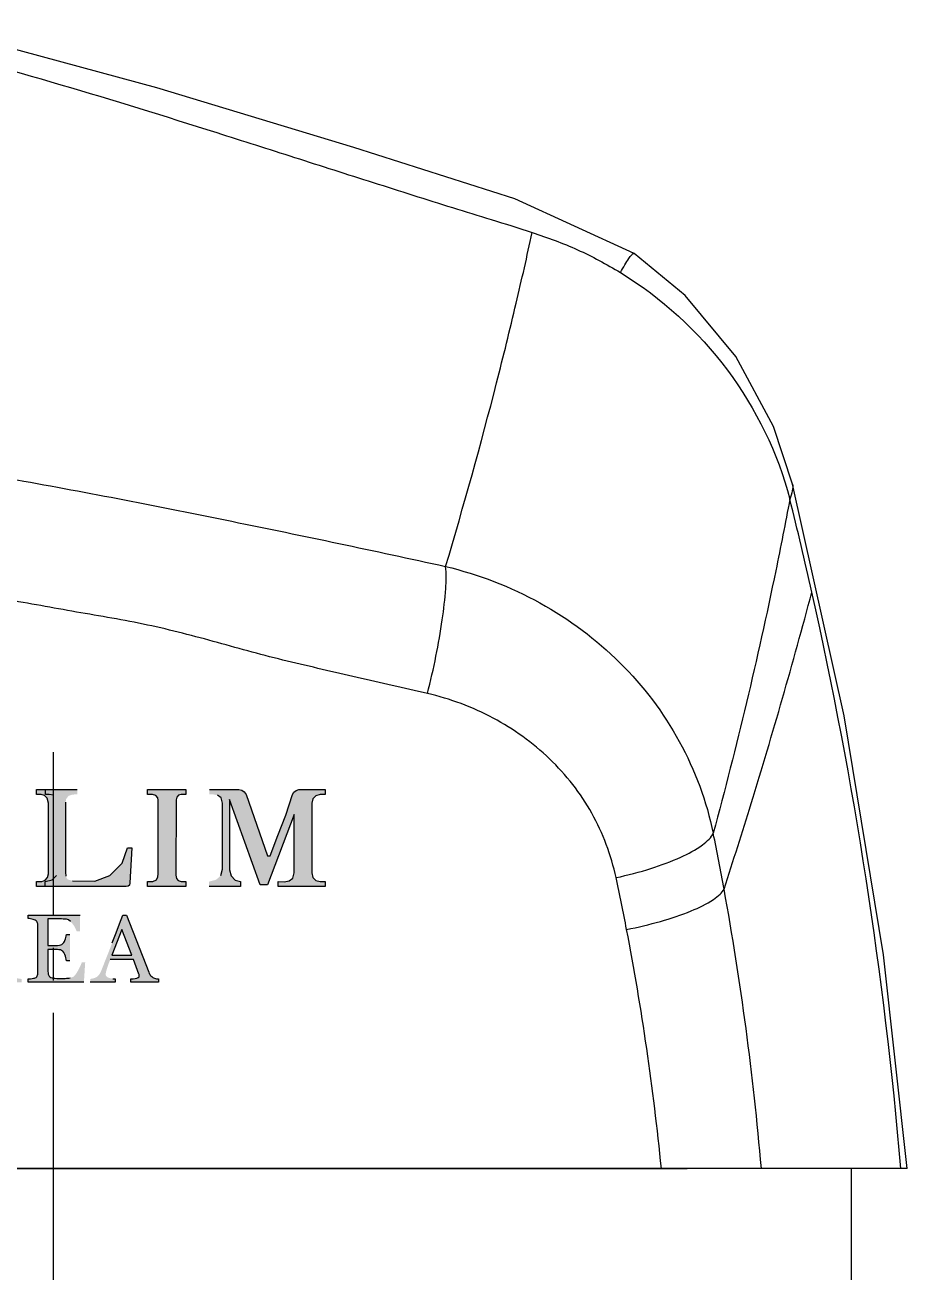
# Model space of a CAD drawing. Extents: x 8253 to 8847, y -4641 to -4221.
# Drawn here: x 8717.78 to 8741.48, y -4465.7 to -4432.21 of the extents above; entities that cross this region are included whole.
import ezdxf

# ---------------------------------------------------------------- set-up
doc = ezdxf.new("R2010")
doc.units = 0
doc.header["$LTSCALE"] = 7
doc.header["$MEASUREMENT"] = 0
doc.linetypes.add('CENTER', pattern=[2, 1.25, -0.25, 0.25, -0.25])
doc.layers.get('0').update_dxf_attribs({"color": 2, "linetype": 'CONTINUOUS'})
for name, color, linetype in [('08_ALL_FEATURES', 7, 'CONTINUOUS'), ('CENTER', 1, 'CENTER'), ('CL', 1, 'CENTER'), ('D', 2, 'CONTINUOUS'), ('DIM', 2, 'CONTINUOUS')]:
    doc.layers.add(name, color=color, linetype=linetype)

msp = doc.modelspace()

# ---------------------------------------------------------------- hatches: boundary and pattern name
at = {"layer": 'DIM'}
h = msp.add_hatch(color=256, dxfattribs=at)
h.paths.add_polyline_path([(8704.479, -4454.249), (8705.282, -4454.249), (8705.282, -4453.874), (8704.857, -4453.874, -0.734082), (8707.444, -4453.436), (8707.854, -4453.436, 0.878721)])
h.paths.add_polyline_path([(8706.416, -4453.845), (8707.001, -4453.436), (8706.347, -4453.436), (8705.813, -4453.81), (8705.813, -4453.436), (8705.438, -4453.436), (8705.438, -4454.686), (8705.813, -4454.686), (8705.813, -4454.268), (8706.108, -4454.061), (8706.469, -4454.686), (8706.902, -4454.686)])
h.paths.add_polyline_path([(8707.959, -4453.874), (8707.157, -4453.874), (8707.157, -4454.249), (8707.582, -4454.249, -0.734082), (8704.995, -4454.686), (8704.585, -4454.686, 0.878721)])
h.paths.add_polyline_path([(8711.306, -4453.134), (8711.164, -4453.014), (8711.045, -4452.938), (8710.914, -4452.872), (8710.769, -4452.818), (8710.616, -4452.778), (8710.462, -4452.754), (8710.307, -4452.746), (8709.049, -4452.746), (8709.049, -4452.87), (8709.23, -4452.871), (8709.332, -4452.899), (8709.384, -4452.971), (8709.399, -4453.071), (8709.399, -4455.032), (8709.372, -4455.117), (8709.303, -4455.188), (8709.209, -4455.217), (8709.049, -4455.216), (8709.049, -4455.346), (8710.234, -4455.346), (8710.424, -4455.344), (8710.623, -4455.33), (8710.806, -4455.294), (8710.959, -4455.238), (8711.093, -4455.17), (8711.223, -4455.08), (8711.35, -4454.959), (8711.46, -4454.813), (8711.553, -4454.653), (8711.618, -4454.477), (8711.652, -4454.277), (8711.662, -4454.062), (8711.645, -4453.834), (8711.598, -4453.627), (8711.524, -4453.441), (8711.426, -4453.276)])
h.paths.add_polyline_path([(8709.868, -4453.054), (8709.883, -4452.983), (8709.934, -4452.923), (8710.026, -4452.897), (8710.091, -4452.896), (8710.155, -4452.895), (8710.212, -4452.895), (8710.386, -4452.897), (8710.575, -4452.913), (8710.731, -4452.954), (8710.844, -4453.017), (8710.94, -4453.093), (8711.028, -4453.185), (8711.146, -4453.442), (8711.2, -4453.771), (8711.213, -4454.06), (8711.206, -4454.331), (8711.167, -4454.645), (8711.072, -4454.893), (8710.993, -4454.987), (8710.899, -4455.071), (8710.79, -4455.138), (8710.647, -4455.182), (8710.475, -4455.207), (8710.306, -4455.215), (8710.173, -4455.217), (8710.054, -4455.218), (8709.964, -4455.213), (8709.911, -4455.176), (8709.878, -4455.132), (8709.868, -4455.049)], flags=16)
h.paths.add_polyline_path([(8713.012, -4452.841), (8712.922, -4453.074), (8712.783, -4453.431), (8712.634, -4453.817), (8712.482, -4454.205), (8712.34, -4454.567), (8712.207, -4454.902), (8712.15, -4455.011), (8712.081, -4455.084), (8711.982, -4455.154), (8711.909, -4455.186), (8711.823, -4455.207), (8711.743, -4455.218), (8711.743, -4455.346), (8712.676, -4455.346), (8712.676, -4455.218), (8712.5, -4455.183), (8712.379, -4455.093), (8712.368, -4454.937), (8712.512, -4454.554), (8713.357, -4454.554), (8713.533, -4455.033), (8713.541, -4455.127), (8713.497, -4455.194), (8713.425, -4455.222), (8713.199, -4455.223), (8713.199, -4455.346), (8713.778, -4455.346)])
h.paths.add_polyline_path([(8713.321, -4454.423), (8712.552, -4454.423), (8712.933, -4453.422)], flags=16)
h.paths.add_polyline_path([(8714.319, -4455.218), (8714.153, -4455.188), (8714.068, -4455.103), (8714.007, -4454.958), (8713.152, -4452.746), (8713.049, -4452.746), (8713.012, -4452.841), (8713.778, -4455.346), (8714.319, -4455.346)])
h.paths.add_polyline_path([(8715.717, -4455.038), (8715.708, -4454.988), (8715.702, -4454.926), (8715.7, -4454.853), (8715.7, -4454.167), (8715.716, -4454.122), (8715.754, -4454.087), (8715.806, -4454.073), (8715.939, -4454.073), (8716.214, -4454.142), (8716.407, -4454.33), (8716.485, -4454.607), (8716.603, -4454.607), (8716.603, -4453.441), (8716.498, -4453.441), (8716.398, -4453.712), (8716.186, -4453.872), (8715.939, -4453.925), (8715.808, -4453.925), (8715.758, -4453.909), (8715.718, -4453.87), (8715.7, -4453.819), (8715.7, -4453.032), (8715.721, -4452.958), (8715.774, -4452.911), (8715.864, -4452.891), (8716.291, -4452.891), (8716.728, -4452.986), (8717.067, -4453.255), (8717.271, -4453.671), (8717.37, -4453.671), (8717.326, -4452.812), (8717.314, -4452.779), (8717.287, -4452.756), (8717.24, -4452.746), (8714.885, -4452.746), (8714.885, -4452.876), (8715.079, -4452.878), (8715.154, -4452.903), (8715.209, -4452.964), (8715.231, -4453.042), (8715.24, -4454.993), (8715.186, -4455.146), (8715.053, -4455.202), (8714.885, -4455.216), (8714.885, -4455.346), (8715.71, -4455.346), (8716.534, -4455.346), (8717.359, -4455.346), (8717.394, -4455.332), (8717.43, -4455.296), (8717.447, -4455.246), (8717.489, -4454.365), (8717.357, -4454.365), (8717.18, -4454.8), (8716.822, -4455.089), (8716.487, -4455.196), (8716.305, -4455.198), (8716.064, -4455.199), (8715.914, -4455.197), (8715.823, -4455.176), (8715.755, -4455.12)])
h.paths.add_polyline_path([(8718.872, -4454.959), (8718.875, -4453.083), (8718.89, -4452.996), (8718.951, -4452.915), (8719.059, -4452.877), (8719.186, -4452.876), (8719.186, -4452.746), (8718.089, -4452.746), (8718.089, -4452.876), (8718.217, -4452.877), (8718.31, -4452.903), (8718.383, -4452.979), (8718.411, -4453.106), (8718.412, -4455.007), (8718.389, -4455.107), (8718.327, -4455.179), (8718.237, -4455.216), (8718.089, -4455.216), (8718.089, -4455.346), (8720.502, -4455.346), (8720.553, -4455.337), (8720.589, -4455.308), (8720.604, -4455.253), (8720.652, -4454.311), (8720.538, -4454.311), (8720.395, -4454.718), (8720.063, -4455.049), (8719.658, -4455.2), (8719.058, -4455.196), (8718.924, -4455.154), (8718.877, -4455.068)])
h.paths.add_polyline_path([(8721.842, -4453.016), (8721.86, -4452.948), (8721.91, -4452.898), (8721.981, -4452.877), (8722.107, -4452.876), (8722.107, -4452.746), (8721.072, -4452.746), (8721.072, -4452.876), (8721.209, -4452.877), (8721.301, -4452.902), (8721.348, -4452.962), (8721.361, -4453.032), (8721.361, -4455.003), (8721.355, -4455.084), (8721.317, -4455.171), (8721.215, -4455.214), (8721.072, -4455.216), (8721.072, -4455.346), (8722.107, -4455.346), (8722.107, -4455.216), (8721.982, -4455.216), (8721.9, -4455.189), (8721.853, -4455.129), (8721.839, -4455.042)])
h.paths.add_polyline_path([(8723.322, -4455.064), (8723.278, -4454.903), (8723.279, -4454.595), (8723.279, -4453.015), (8724.097, -4455.304), (8724.295, -4455.304), (8725.019, -4453.418), (8725.013, -4454.98), (8724.975, -4455.12), (8724.877, -4455.196), (8724.742, -4455.218), (8724.582, -4455.216), (8724.582, -4455.346), (8725.847, -4455.346), (8725.847, -4455.216), (8725.713, -4455.216), (8725.596, -4455.187), (8725.518, -4455.106), (8725.49, -4454.98), (8725.49, -4453.105), (8725.518, -4452.993), (8725.595, -4452.912), (8725.71, -4452.88), (8725.847, -4452.876), (8725.847, -4452.746), (8725.139, -4452.746), (8725.069, -4452.771), (8725.01, -4452.817), (8724.974, -4452.877), (8724.788, -4453.43), (8724.577, -4453.979), (8724.366, -4454.525), (8724.299, -4454.526), (8723.722, -4452.877), (8723.671, -4452.807), (8723.605, -4452.764), (8723.529, -4452.746), (8722.739, -4452.746), (8722.739, -4452.876), (8722.842, -4452.875), (8722.953, -4452.895), (8723.049, -4452.966), (8723.09, -4453.109), (8723.09, -4454.885), (8723.042, -4455.052), (8722.919, -4455.166), (8722.73, -4455.216), (8722.73, -4455.346), (8723.574, -4455.346), (8723.574, -4455.216), (8723.431, -4455.173)])
h.paths.add_polyline_path([(8720.514, -4456.119), (8720.414, -4456.119), (8720.326, -4456.346), (8720.23, -4456.593), (8720.126, -4456.86), (8720.022, -4457.129), (8719.923, -4457.379), (8719.831, -4457.611), (8719.813, -4457.651), (8719.795, -4457.685), (8719.777, -4457.713), (8719.756, -4457.737), (8719.731, -4457.761), (8719.7, -4457.784), (8719.677, -4457.796), (8719.65, -4457.807), (8719.62, -4457.815), (8719.589, -4457.822), (8719.562, -4457.827), (8719.538, -4457.83), (8719.538, -4457.919), (8720.206, -4457.919), (8720.206, -4457.83), (8720.143, -4457.824), (8720.083, -4457.813), (8720.029, -4457.797), (8719.985, -4457.776), (8719.959, -4457.75), (8719.95, -4457.72), (8719.951, -4457.704), (8719.953, -4457.686), (8719.956, -4457.665), (8719.961, -4457.64), (8719.969, -4457.611), (8719.979, -4457.577), (8719.991, -4457.539), (8720.004, -4457.499), (8720.018, -4457.457), (8720.034, -4457.411), (8720.053, -4457.36), (8720.075, -4457.305), (8720.697, -4457.305), (8720.847, -4457.709), (8720.851, -4457.725), (8720.854, -4457.747), (8720.855, -4457.758), (8720.847, -4457.776), (8720.826, -4457.791), (8720.79, -4457.805), (8720.743, -4457.816), (8720.689, -4457.824), (8720.628, -4457.83), (8720.628, -4457.919), (8721.367, -4457.919), (8721.367, -4457.83), (8721.345, -4457.828), (8721.319, -4457.823), (8721.29, -4457.817), (8721.261, -4457.808), (8721.236, -4457.798), (8721.215, -4457.787), (8721.188, -4457.768), (8721.166, -4457.748), (8721.148, -4457.729), (8721.133, -4457.706), (8721.119, -4457.68), (8721.106, -4457.65)])
h.paths.add_polyline_path([(8720.652, -4457.193), (8720.119, -4457.193), (8720.383, -4456.505)], flags=16)
h.paths.add_polyline_path([(8718.992, -4456.64), (8718.897, -4456.64), (8718.891, -4456.677), (8718.883, -4456.716), (8718.871, -4456.756), (8718.857, -4456.794), (8718.841, -4456.827), (8718.823, -4456.854), (8718.799, -4456.88), (8718.773, -4456.901), (8718.744, -4456.916), (8718.708, -4456.926), (8718.661, -4456.932), (8718.602, -4456.934), (8718.399, -4456.934), (8718.399, -4456.219), (8718.681, -4456.219), (8718.726, -4456.219), (8718.768, -4456.22), (8718.806, -4456.221), (8718.84, -4456.223), (8718.872, -4456.226), (8718.9, -4456.229), (8718.951, -4456.247), (8719.005, -4456.286), (8719.06, -4456.348), (8719.11, -4456.419), (8719.146, -4456.487), (8719.17, -4456.552), (8719.265, -4456.552), (8719.265, -4456.119), (8717.872, -4456.119), (8717.872, -4456.209), (8717.897, -4456.211), (8717.928, -4456.216), (8717.964, -4456.224), (8718, -4456.233), (8718.03, -4456.242), (8718.056, -4456.253), (8718.082, -4456.268), (8718.102, -4456.285), (8718.114, -4456.306), (8718.122, -4456.328), (8718.127, -4456.353), (8718.128, -4456.38), (8718.128, -4457.674), (8718.127, -4457.703), (8718.121, -4457.729), (8718.112, -4457.751), (8718.099, -4457.77), (8718.08, -4457.787), (8718.056, -4457.801), (8718.038, -4457.806), (8718.011, -4457.812), (8717.973, -4457.818), (8717.934, -4457.823), (8717.9, -4457.826), (8717.872, -4457.829), (8717.872, -4457.919), (8719.366, -4457.919), (8719.401, -4457.388), (8719.309, -4457.388), (8719.292, -4457.434), (8719.265, -4457.495), (8719.227, -4457.571), (8719.185, -4457.646), (8719.145, -4457.707), (8719.105, -4457.755), (8719.087, -4457.769), (8719.063, -4457.781), (8719.032, -4457.791), (8718.998, -4457.799), (8718.965, -4457.805), (8718.932, -4457.809), (8718.899, -4457.812), (8718.86, -4457.814), (8718.817, -4457.815), (8718.774, -4457.815), (8718.738, -4457.815), (8718.707, -4457.815), (8718.642, -4457.814), (8718.588, -4457.811), (8718.544, -4457.808), (8718.509, -4457.801), (8718.479, -4457.791), (8718.454, -4457.777), (8718.435, -4457.758), (8718.42, -4457.734), (8718.41, -4457.706), (8718.404, -4457.67), (8718.4, -4457.628), (8718.399, -4457.577), (8718.399, -4457.037), (8718.602, -4457.037), (8718.653, -4457.039), (8718.697, -4457.044), (8718.734, -4457.052), (8718.766, -4457.066), (8718.796, -4457.088), (8718.823, -4457.117), (8718.839, -4457.141), (8718.855, -4457.174), (8718.87, -4457.215), (8718.882, -4457.26), (8718.892, -4457.303), (8718.897, -4457.344), (8718.992, -4457.344)])
h.paths.add_polyline_path([(8717.25, -4456.828), (8717.282, -4456.782), (8717.306, -4456.731), (8717.324, -4456.675), (8717.335, -4456.614), (8717.338, -4456.547), (8717.333, -4456.474), (8717.317, -4456.408), (8717.291, -4456.35), (8717.256, -4456.299), (8717.214, -4456.255), (8717.165, -4456.217), (8717.109, -4456.186), (8717.048, -4456.161), (8716.984, -4456.142), (8716.916, -4456.129), (8716.844, -4456.121), (8716.77, -4456.119), (8715.939, -4456.119), (8715.939, -4456.209), (8715.964, -4456.211), (8715.993, -4456.215), (8716.025, -4456.221), (8716.056, -4456.227), (8716.084, -4456.234), (8716.107, -4456.242), (8716.135, -4456.255), (8716.155, -4456.273), (8716.167, -4456.294), (8716.174, -4456.318), (8716.178, -4456.344), (8716.18, -4456.372), (8716.18, -4457.674), (8716.178, -4457.705), (8716.172, -4457.732), (8716.162, -4457.755), (8716.149, -4457.774), (8716.13, -4457.79), (8716.107, -4457.803), (8716.088, -4457.809), (8716.061, -4457.815), (8716.027, -4457.819), (8715.991, -4457.823), (8715.962, -4457.826), (8715.939, -4457.829), (8715.939, -4457.919), (8716.7, -4457.919), (8716.7, -4457.829), (8716.672, -4457.827), (8716.639, -4457.824), (8716.603, -4457.819), (8716.569, -4457.814), (8716.543, -4457.809), (8716.524, -4457.803), (8716.496, -4457.789), (8716.477, -4457.772), (8716.464, -4457.752), (8716.456, -4457.728), (8716.451, -4457.702), (8716.45, -4457.674), (8716.45, -4457.103), (8716.634, -4457.103), (8716.733, -4457.232), (8716.827, -4457.358), (8716.916, -4457.482), (8717.006, -4457.612), (8717.103, -4457.758), (8717.207, -4457.919), (8717.692, -4457.919), (8717.692, -4457.829), (8717.668, -4457.827), (8717.641, -4457.823), (8717.61, -4457.819), (8717.578, -4457.812), (8717.551, -4457.803), (8717.527, -4457.793), (8717.497, -4457.776), (8717.468, -4457.757), (8717.438, -4457.734), (8717.406, -4457.706), (8717.373, -4457.668), (8717.337, -4457.622), (8717.256, -4457.512), (8717.184, -4457.415), (8717.12, -4457.329), (8717.056, -4457.242), (8716.983, -4457.143), (8716.899, -4457.032), (8716.961, -4457.012), (8717.02, -4456.989), (8717.075, -4456.964), (8717.126, -4456.936), (8717.172, -4456.904), (8717.213, -4456.869)])
h.paths.add_polyline_path([(8716.45, -4456.221), (8716.666, -4456.221), (8716.771, -4456.232), (8716.859, -4456.264), (8716.931, -4456.317), (8716.983, -4456.388), (8717.014, -4456.475), (8717.025, -4456.576), (8717.012, -4456.696), (8716.973, -4456.798), (8716.908, -4456.882), (8716.824, -4456.944), (8716.726, -4456.981), (8716.616, -4456.994), (8716.45, -4456.994)], flags=16)
h.paths.add_polyline_path([(8715.54, -4456.889), (8715.519, -4456.765), (8715.483, -4456.649), (8715.435, -4456.543), (8715.376, -4456.448), (8715.306, -4456.363), (8715.228, -4456.291), (8715.14, -4456.231), (8715.044, -4456.183), (8714.941, -4456.147), (8714.834, -4456.126), (8714.722, -4456.119), (8714.614, -4456.126), (8714.509, -4456.147), (8714.407, -4456.181), (8714.31, -4456.23), (8714.222, -4456.29), (8714.142, -4456.363), (8714.103, -4456.41), (8714.211, -4456.764), (8714.219, -4456.72), (8714.242, -4456.629), (8714.272, -4456.546), (8714.309, -4456.471), (8714.356, -4456.402), (8714.411, -4456.342), (8714.475, -4456.293), (8714.548, -4456.256), (8714.63, -4456.234), (8714.722, -4456.226), (8714.805, -4456.233), (8714.882, -4456.252), (8714.952, -4456.284), (8715.015, -4456.327), (8715.071, -4456.381), (8715.119, -4456.444), (8715.16, -4456.518), (8715.194, -4456.602), (8715.22, -4456.696), (8715.239, -4456.798), (8715.251, -4456.906), (8715.254, -4457.02), (8715.251, -4457.131), (8715.241, -4457.235), (8715.224, -4457.332), (8715.199, -4457.421), (8715.166, -4457.504), (8715.125, -4457.581), (8715.077, -4457.648), (8715.021, -4457.704), (8714.956, -4457.75), (8714.883, -4457.784), (8714.805, -4457.804), (8714.722, -4457.811), (8714.634, -4457.804), (8714.555, -4457.784), (8714.518, -4457.767), (8714.559, -4457.902), (8714.605, -4457.911), (8714.722, -4457.919), (8714.832, -4457.912), (8714.938, -4457.89), (8715.039, -4457.855), (8715.134, -4457.808), (8715.222, -4457.748), (8715.301, -4457.676), (8715.372, -4457.593), (8715.433, -4457.498), (8715.482, -4457.392), (8715.518, -4457.276), (8715.54, -4457.153), (8715.547, -4457.02)])

# ---------------------------------------------------------------- linework, layer by layer
at = {"color": 7, "linetype": 'Continuous'}
msp.add_line((8627.037, -4462.919), (8735.572, -4462.919), dxfattribs=at)
at = {"layer": '08_ALL_FEATURES', "color": 7, "linetype": 'Continuous'}
for p, q in [((8734.147, -4438.346), (8734.148, -4438.347)), ((8738.401, -4444.538), (8738.401, -4444.539)), ((8739.788, -4450.767), (8738.401, -4444.539)), ((8741.479, -4462.919), (8593.594, -4462.919))]:
    msp.add_line(p, q, dxfattribs=at)
for points in [[(8734.147, -4438.346), (8730.944, -4436.883), (8726.621, -4435.499), (8721.329, -4433.894), (8715.075, -4432.209)], [(8738.401, -4444.538), (8737.89, -4442.998), (8736.877, -4441.118), (8735.516, -4439.476), (8734.148, -4438.347)], [(8741.479, -4462.919), (8740.845, -4457.182), (8739.788, -4450.767)]]:
    msp.add_lwpolyline(points, dxfattribs=at)
for centre, radius, start, end in [((8625.901, -4472.824), 115.836, 12.65757, 13.92732), ((8626.024, -4472.809), 115.712, 4.90315, 12.66353), ((8658.986, -4469.595), 78.861, 10.35389, 11.46551), ((8658.561, -4469.667), 79.292, 4.88205, 10.3495), ((8664.712, -4469.844), 70.508, 5.63709, 10.90811)]:
    msp.add_arc(centre, radius, start, end, dxfattribs=at)
for points, knots in [([(8714.483, -4432.648), (8715.911, -4433.008), (8718.741, -4433.786), (8722.24, -4434.878), (8725.033, -4435.769), (8727.143, -4436.443), (8728.904, -4437.002), (8730.328, -4437.446), (8731.044, -4437.66), (8731.408, -4437.783)], [0, 0, 0, 0, 0.249791, 0.497495, 0.621614, 0.747024, 0.873277, 0.934809, 1, 1, 1, 1]), ([(8729.083, -4446.752), (8729.57, -4445.116), (8730.229, -4442.766), (8730.964, -4439.766), (8731.272, -4438.418), (8731.408, -4437.783)], [0, 0, 0, 0, 0.552534, 0.789677, 1, 1, 1, 1]), ([(8731.408, -4437.783), (8731.82, -4437.922), (8732.64, -4438.216), (8733.407, -4438.633), (8733.777, -4438.859)], [0, 0, 0, 0, 0.500252, 1, 1, 1, 1]), ([(8733.777, -4438.859), (8733.818, -4438.79), (8733.89, -4438.666), (8733.998, -4438.494), (8734.065, -4438.4), (8734.129, -4438.336), (8734.147, -4438.346)], [0, 0, 0, 0, 0.373006, 0.688673, 0.905683, 1, 1, 1, 1]), ([(8733.777, -4438.859), (8734.884, -4439.536), (8736.846, -4441.317), (8738.005, -4443.703), (8738.331, -4444.943)], [0, 0, 0, 0, 0.502778, 1, 1, 1, 1]), ([(8713.702, -4443.786), (8714.993, -4443.987), (8718.217, -4444.517), (8723.341, -4445.527), (8727.173, -4446.332), (8729.083, -4446.752)], [0, 0, 0, 0, 0.250091, 0.625564, 1, 1, 1, 1]), ([(8738.401, -4444.539), (8738.416, -4444.598), (8738.396, -4444.741), (8738.354, -4444.871), (8738.331, -4444.943)], [0, 0, 0, 0, 0.444832, 1, 1, 1, 1]), ([(8738.331, -4444.943), (8738.211, -4445.586), (8737.616, -4448.598), (8736.901, -4451.586), (8736.273, -4453.919)], [0, 0, 0, 0, 0.212856, 1, 1, 1, 1]), ([(8728.594, -4450.165), (8728.68, -4449.832), (8728.83, -4449.175), (8728.997, -4448.234), (8729.089, -4447.43), (8729.105, -4446.949), (8729.083, -4446.751)], [0, 0, 0, 0, 0.297924, 0.584868, 0.827958, 1, 1, 1, 1]), ([(8729.083, -4446.752), (8729.964, -4446.964), (8731.668, -4447.62), (8733.848, -4449.24), (8735.472, -4451.384), (8736.093, -4453.062), (8736.273, -4453.919)], [0, 0, 0, 0, 0.254622, 0.505817, 0.753822, 1, 1, 1, 1]), ([(8728.594, -4450.165), (8727.965, -4450.024), (8727.024, -4449.803), (8725.767, -4449.516), (8724.824, -4449.298), (8723.887, -4449.056), (8722.644, -4448.707), (8721.079, -4448.294), (8719.162, -4447.983), (8717.254, -4447.627), (8715.335, -4447.332), (8714.056, -4447.139), (8713.415, -4447.053)], [0, 0, 0, 0, 0.124653, 0.187029, 0.249421, 0.311803, 0.374227, 0.499322, 0.624557, 0.749735, 0.874887, 1, 1, 1, 1]), ([(8736.563, -4455.422), (8736.81, -4454.657), (8737.647, -4452.012), (8738.416, -4449.346), (8738.921, -4447.442)], [0, 0, 0, 0, 0.289804, 1, 1, 1, 1]), ([(8733.663, -4455.11), (8733.525, -4454.509), (8733.098, -4453.33), (8731.93, -4451.852), (8730.397, -4450.748), (8729.207, -4450.305), (8728.594, -4450.165)], [0, 0, 0, 0, 0.247993, 0.496247, 0.746682, 1, 1, 1, 1]), ([(8733.663, -4455.11), (8733.979, -4455.041), (8734.569, -4454.887), (8735.348, -4454.599), (8735.875, -4454.325), (8736.157, -4454.092), (8736.247, -4453.976), (8736.273, -4453.919)], [0, 0, 0, 0, 0.331921, 0.625283, 0.852558, 0.936243, 1, 1, 1, 1]), ([(8733.945, -4456.502), (8734.252, -4456.441), (8734.84, -4456.302), (8735.624, -4456.041), (8736.163, -4455.788), (8736.448, -4455.573), (8736.536, -4455.471), (8736.563, -4455.422)], [0, 0, 0, 0, 0.325716, 0.629455, 0.861279, 0.941774, 1, 1, 1, 1])]:
    msp.add_open_spline(points, degree=3, knots=knots, dxfattribs=at)
msp.add_open_spline([(8733.945, -4456.502), (8733.855, -4456.037), (8733.763, -4455.573), (8733.663, -4455.11)], degree=3, dxfattribs=at)
at = {"layer": 'CENTER'}
msp.add_line((8718.536, -4460.377), (8718.536, -4507.919), dxfattribs=at)
at = {"layer": 'CENTER', "color": 0}
msp.add_line((8739.979, -4462.919), (8739.979, -4465.919), dxfattribs=at)
at = {"layer": 'CL', "ltscale": 0.5}
msp.add_line((8718.537, -4451.744), (8718.537, -4465.486), dxfattribs=at)
at = {"layer": 'D', "color": 2}
for p, q in [((8718.089, -4452.876), (8718.089, -4452.746)), ((8718.089, -4452.746), (8719.186, -4452.746)), ((8718.217, -4452.877), (8718.089, -4452.876)), ((8718.31, -4452.903), (8718.217, -4452.877)), ((8718.332, -4452.876), (8718.332, -4452.746)), ((8718.434, -4452.875), (8718.332, -4452.876)), ((8718.545, -4452.895), (8718.434, -4452.875)), ((8721.072, -4452.876), (8721.072, -4452.746)), ((8721.072, -4452.746), (8722.107, -4452.746)), ((8721.209, -4452.877), (8721.072, -4452.876)), ((8721.301, -4452.902), (8721.209, -4452.877)), ((8721.981, -4452.877), (8721.91, -4452.898)), ((8722.107, -4452.876), (8721.981, -4452.877)), ((8722.107, -4452.746), (8722.107, -4452.876)), ((8722.739, -4452.746), (8723.529, -4452.746)), ((8723.529, -4452.746), (8723.605, -4452.764)), ((8723.605, -4452.764), (8723.671, -4452.807)), ((8723.671, -4452.807), (8723.722, -4452.877)), ((8723.722, -4452.877), (8724.299, -4454.526)), ((8724.788, -4453.43), (8724.974, -4452.877)), ((8724.974, -4452.877), (8725.01, -4452.817)), ((8725.01, -4452.817), (8725.069, -4452.771)), ((8725.069, -4452.771), (8725.139, -4452.746)), ((8725.139, -4452.746), (8725.847, -4452.746)), ((8725.847, -4452.876), (8725.71, -4452.88)), ((8725.847, -4452.746), (8725.847, -4452.876)), ((8718.383, -4452.979), (8718.31, -4452.903)), ((8718.411, -4453.106), (8718.383, -4452.979)), ((8718.412, -4455.007), (8718.411, -4453.106)), ((8718.875, -4453.083), (8718.872, -4454.959)), ((8721.348, -4452.962), (8721.301, -4452.902)), ((8721.361, -4453.032), (8721.348, -4452.962)), ((8721.361, -4455.003), (8721.361, -4453.032)), ((8721.842, -4453.016), (8721.839, -4455.042)), ((8721.86, -4452.948), (8721.842, -4453.016)), ((8721.91, -4452.898), (8721.86, -4452.948)), ((8723.049, -4452.966), (8722.953, -4452.895)), ((8723.09, -4453.109), (8723.049, -4452.966)), ((8723.09, -4454.885), (8723.09, -4453.109)), ((8723.279, -4453.015), (8723.279, -4454.595)), ((8724.097, -4455.304), (8723.279, -4453.015)), ((8725.518, -4452.993), (8725.49, -4453.105)), ((8725.49, -4453.105), (8725.49, -4454.98)), ((8725.595, -4452.912), (8725.518, -4452.993)), ((8725.71, -4452.88), (8725.595, -4452.912)), ((8725.019, -4453.418), (8724.295, -4455.304)), ((8724.577, -4453.979), (8724.788, -4453.43)), ((8725.013, -4454.98), (8725.019, -4453.418)), ((8724.366, -4454.525), (8724.577, -4453.979)), ((8720.395, -4454.718), (8720.538, -4454.311)), ((8720.538, -4454.311), (8720.652, -4454.311)), ((8720.652, -4454.311), (8720.604, -4455.253)), ((8724.299, -4454.526), (8724.366, -4454.525)), ((8720.063, -4455.049), (8720.395, -4454.718)), ((8723.042, -4455.052), (8723.09, -4454.885)), ((8723.279, -4454.595), (8723.278, -4454.903)), ((8718.089, -4455.346), (8718.089, -4455.216)), ((8718.089, -4455.216), (8718.237, -4455.216)), ((8718.237, -4455.216), (8718.327, -4455.179)), ((8718.323, -4455.216), (8718.512, -4455.166)), ((8718.323, -4455.346), (8718.323, -4455.216)), ((8718.327, -4455.179), (8718.389, -4455.107)), ((8718.389, -4455.107), (8718.412, -4455.007)), ((8718.512, -4455.166), (8718.634, -4455.052)), ((8718.872, -4454.959), (8718.877, -4455.068)), ((8719.058, -4455.196), (8719.658, -4455.2)), ((8719.658, -4455.2), (8720.063, -4455.049)), ((8721.072, -4455.216), (8721.215, -4455.214)), ((8721.072, -4455.346), (8721.072, -4455.216)), ((8721.215, -4455.214), (8721.317, -4455.171)), ((8721.317, -4455.171), (8721.355, -4455.084)), ((8721.355, -4455.084), (8721.361, -4455.003)), ((8721.839, -4455.042), (8721.853, -4455.129)), ((8721.853, -4455.129), (8721.9, -4455.189)), ((8721.9, -4455.189), (8721.982, -4455.216)), ((8721.982, -4455.216), (8722.107, -4455.216)), ((8722.107, -4455.216), (8722.107, -4455.346)), ((8723.278, -4454.903), (8723.322, -4455.064)), ((8723.322, -4455.064), (8723.431, -4455.173)), ((8723.431, -4455.173), (8723.574, -4455.216)), ((8723.574, -4455.216), (8723.574, -4455.346)), ((8724.582, -4455.346), (8724.582, -4455.216)), ((8724.582, -4455.216), (8724.742, -4455.218)), ((8724.742, -4455.218), (8724.877, -4455.196)), ((8724.877, -4455.196), (8724.975, -4455.12)), ((8724.975, -4455.12), (8725.013, -4454.98)), ((8725.49, -4454.98), (8725.518, -4455.106)), ((8725.518, -4455.106), (8725.596, -4455.187)), ((8725.596, -4455.187), (8725.713, -4455.216)), ((8725.713, -4455.216), (8725.847, -4455.216)), ((8725.847, -4455.216), (8725.847, -4455.346)), ((8720.502, -4455.346), (8718.089, -4455.346)), ((8720.553, -4455.337), (8720.502, -4455.346)), ((8720.589, -4455.308), (8720.553, -4455.337)), ((8720.604, -4455.253), (8720.589, -4455.308)), ((8722.107, -4455.346), (8721.072, -4455.346)), ((8723.574, -4455.346), (8722.73, -4455.346)), ((8724.295, -4455.304), (8724.097, -4455.304)), ((8725.847, -4455.346), (8724.582, -4455.346)), ((8717.872, -4456.209), (8717.872, -4456.119)), ((8717.872, -4456.119), (8719.265, -4456.119)), ((8717.897, -4456.211), (8717.872, -4456.209)), ((8717.928, -4456.216), (8717.897, -4456.211)), ((8717.964, -4456.224), (8717.928, -4456.216)), ((8718, -4456.233), (8717.964, -4456.224)), ((8718.399, -4456.219), (8718.399, -4456.934)), ((8718.681, -4456.219), (8718.399, -4456.219)), ((8718.726, -4456.219), (8718.681, -4456.219)), ((8718.768, -4456.22), (8718.726, -4456.219)), ((8718.806, -4456.221), (8718.768, -4456.22)), ((8718.84, -4456.223), (8718.806, -4456.221)), ((8718.872, -4456.226), (8718.84, -4456.223)), ((8718.9, -4456.229), (8718.872, -4456.226)), ((8720.326, -4456.346), (8720.414, -4456.119)), ((8720.414, -4456.119), (8720.514, -4456.119)), ((8720.514, -4456.119), (8721.106, -4457.65)), ((8718.03, -4456.242), (8718, -4456.233)), ((8718.056, -4456.253), (8718.03, -4456.242)), ((8718.082, -4456.268), (8718.056, -4456.253)), ((8718.102, -4456.285), (8718.082, -4456.268)), ((8718.114, -4456.306), (8718.102, -4456.285)), ((8718.122, -4456.328), (8718.114, -4456.306)), ((8718.127, -4456.353), (8718.122, -4456.328)), ((8718.128, -4456.38), (8718.127, -4456.353)), ((8718.128, -4457.674), (8718.128, -4456.38)), ((8718.951, -4456.247), (8718.9, -4456.229)), ((8719.005, -4456.286), (8718.951, -4456.247)), ((8720.383, -4456.505), (8720.119, -4457.193)), ((8720.23, -4456.593), (8720.326, -4456.346)), ((8720.652, -4457.193), (8720.383, -4456.505)), ((8718.773, -4456.901), (8718.799, -4456.88)), ((8718.799, -4456.88), (8718.823, -4456.854)), ((8718.823, -4456.854), (8718.841, -4456.827)), ((8718.841, -4456.827), (8718.857, -4456.794)), ((8718.857, -4456.794), (8718.871, -4456.756)), ((8718.871, -4456.756), (8718.883, -4456.716)), ((8718.883, -4456.716), (8718.891, -4456.677)), ((8718.891, -4456.677), (8718.897, -4456.64)), ((8718.897, -4456.64), (8718.992, -4456.64)), ((8720.126, -4456.86), (8720.23, -4456.593)), ((8718.399, -4456.934), (8718.602, -4456.934)), ((8718.602, -4457.037), (8718.399, -4457.037)), ((8718.399, -4457.037), (8718.399, -4457.577)), ((8718.602, -4456.934), (8718.661, -4456.932)), ((8718.653, -4457.039), (8718.602, -4457.037)), ((8718.697, -4457.044), (8718.653, -4457.039)), ((8718.661, -4456.932), (8718.708, -4456.926)), ((8718.734, -4457.052), (8718.697, -4457.044)), ((8718.708, -4456.926), (8718.744, -4456.916)), ((8718.766, -4457.066), (8718.734, -4457.052)), ((8718.744, -4456.916), (8718.773, -4456.901)), ((8718.796, -4457.088), (8718.766, -4457.066)), ((8718.823, -4457.117), (8718.796, -4457.088)), ((8718.839, -4457.141), (8718.823, -4457.117)), ((8718.855, -4457.174), (8718.839, -4457.141)), ((8718.87, -4457.215), (8718.855, -4457.174)), ((8718.882, -4457.26), (8718.87, -4457.215)), ((8720.119, -4457.193), (8720.652, -4457.193)), ((8718.892, -4457.303), (8718.882, -4457.26)), ((8718.897, -4457.344), (8718.892, -4457.303)), ((8718.992, -4457.344), (8718.897, -4457.344)), ((8720.697, -4457.305), (8720.075, -4457.305)), ((8720.844, -4457.702), (8720.697, -4457.305)), ((8717.872, -4457.829), (8717.9, -4457.826)), ((8717.872, -4457.919), (8717.872, -4457.829)), ((8717.9, -4457.826), (8717.934, -4457.823)), ((8717.934, -4457.823), (8717.973, -4457.818)), ((8717.973, -4457.818), (8718.011, -4457.812)), ((8718.011, -4457.812), (8718.038, -4457.806)), ((8718.038, -4457.806), (8718.056, -4457.801)), ((8718.056, -4457.801), (8718.08, -4457.787)), ((8718.08, -4457.787), (8718.099, -4457.77)), ((8718.099, -4457.77), (8718.112, -4457.751)), ((8718.112, -4457.751), (8718.121, -4457.729)), ((8718.121, -4457.729), (8718.127, -4457.703)), ((8718.127, -4457.703), (8718.128, -4457.674)), ((8718.399, -4457.577), (8718.4, -4457.628)), ((8718.4, -4457.628), (8718.404, -4457.67)), ((8718.404, -4457.67), (8718.41, -4457.706)), ((8718.41, -4457.706), (8718.42, -4457.734)), ((8718.42, -4457.734), (8718.435, -4457.758)), ((8718.435, -4457.758), (8718.454, -4457.777)), ((8718.454, -4457.777), (8718.479, -4457.791)), ((8718.479, -4457.791), (8718.509, -4457.801)), ((8718.509, -4457.801), (8718.544, -4457.808)), ((8718.544, -4457.808), (8718.588, -4457.811)), ((8718.588, -4457.811), (8718.642, -4457.814)), ((8718.642, -4457.814), (8718.707, -4457.815)), ((8718.707, -4457.815), (8718.738, -4457.815)), ((8718.738, -4457.815), (8718.774, -4457.815)), ((8718.774, -4457.815), (8718.817, -4457.815)), ((8718.817, -4457.815), (8718.86, -4457.814)), ((8718.86, -4457.814), (8718.899, -4457.812)), ((8718.899, -4457.812), (8718.932, -4457.809)), ((8718.932, -4457.809), (8718.965, -4457.805)), ((8718.965, -4457.805), (8718.998, -4457.799)), ((8720.143, -4457.824), (8720.206, -4457.83)), ((8720.206, -4457.83), (8720.206, -4457.919)), ((8720.628, -4457.83), (8720.689, -4457.824)), ((8720.628, -4457.919), (8720.628, -4457.83)), ((8720.689, -4457.824), (8720.743, -4457.816)), ((8720.743, -4457.816), (8720.79, -4457.805)), ((8720.79, -4457.805), (8720.826, -4457.791)), ((8720.826, -4457.791), (8720.847, -4457.776)), ((8720.847, -4457.711), (8720.844, -4457.702)), ((8720.85, -4457.721), (8720.847, -4457.711)), ((8720.847, -4457.776), (8720.855, -4457.758)), ((8720.852, -4457.731), (8720.85, -4457.721)), ((8720.853, -4457.741), (8720.852, -4457.731)), ((8720.854, -4457.75), (8720.853, -4457.741)), ((8720.855, -4457.758), (8720.854, -4457.75)), ((8721.106, -4457.65), (8721.119, -4457.68)), ((8721.119, -4457.68), (8721.133, -4457.706)), ((8721.133, -4457.706), (8721.148, -4457.729)), ((8721.148, -4457.729), (8721.166, -4457.748)), ((8721.166, -4457.748), (8721.188, -4457.768)), ((8721.188, -4457.768), (8721.215, -4457.787)), ((8721.215, -4457.787), (8721.236, -4457.798)), ((8721.236, -4457.798), (8721.261, -4457.808)), ((8721.261, -4457.808), (8721.29, -4457.817)), ((8721.29, -4457.817), (8721.319, -4457.823)), ((8721.319, -4457.823), (8721.345, -4457.828)), ((8721.345, -4457.828), (8721.367, -4457.83)), ((8721.367, -4457.83), (8721.367, -4457.919)), ((8719.366, -4457.919), (8717.872, -4457.919)), ((8720.206, -4457.919), (8719.538, -4457.919)), ((8721.367, -4457.919), (8720.628, -4457.919))]:
    msp.add_line(p, q, dxfattribs=at)

doc.saveas('drawing.dxf')
